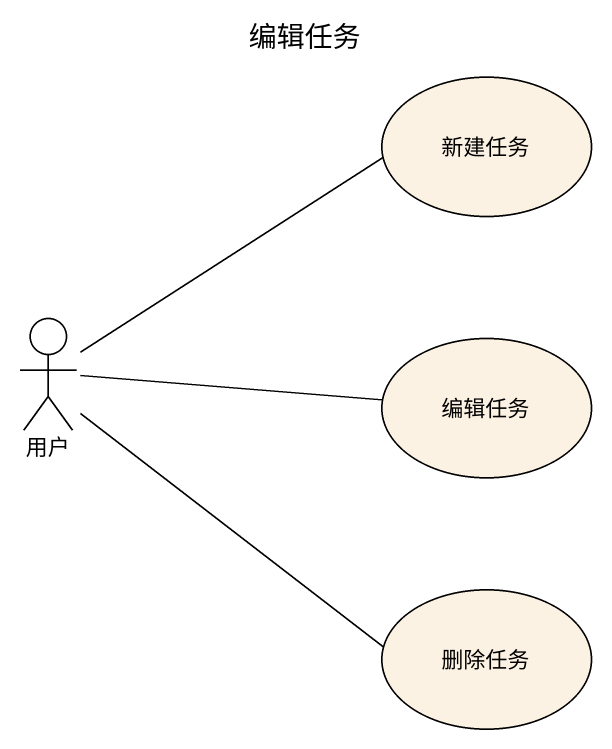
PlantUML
@startuml
title 编辑任务
usecase 新建任务
actor 用户
usecase 编辑任务
usecase 删除任务
用户 -right- 新建任务
用户 -right- 编辑任务
用户 -right- 删除任务
@enduml
